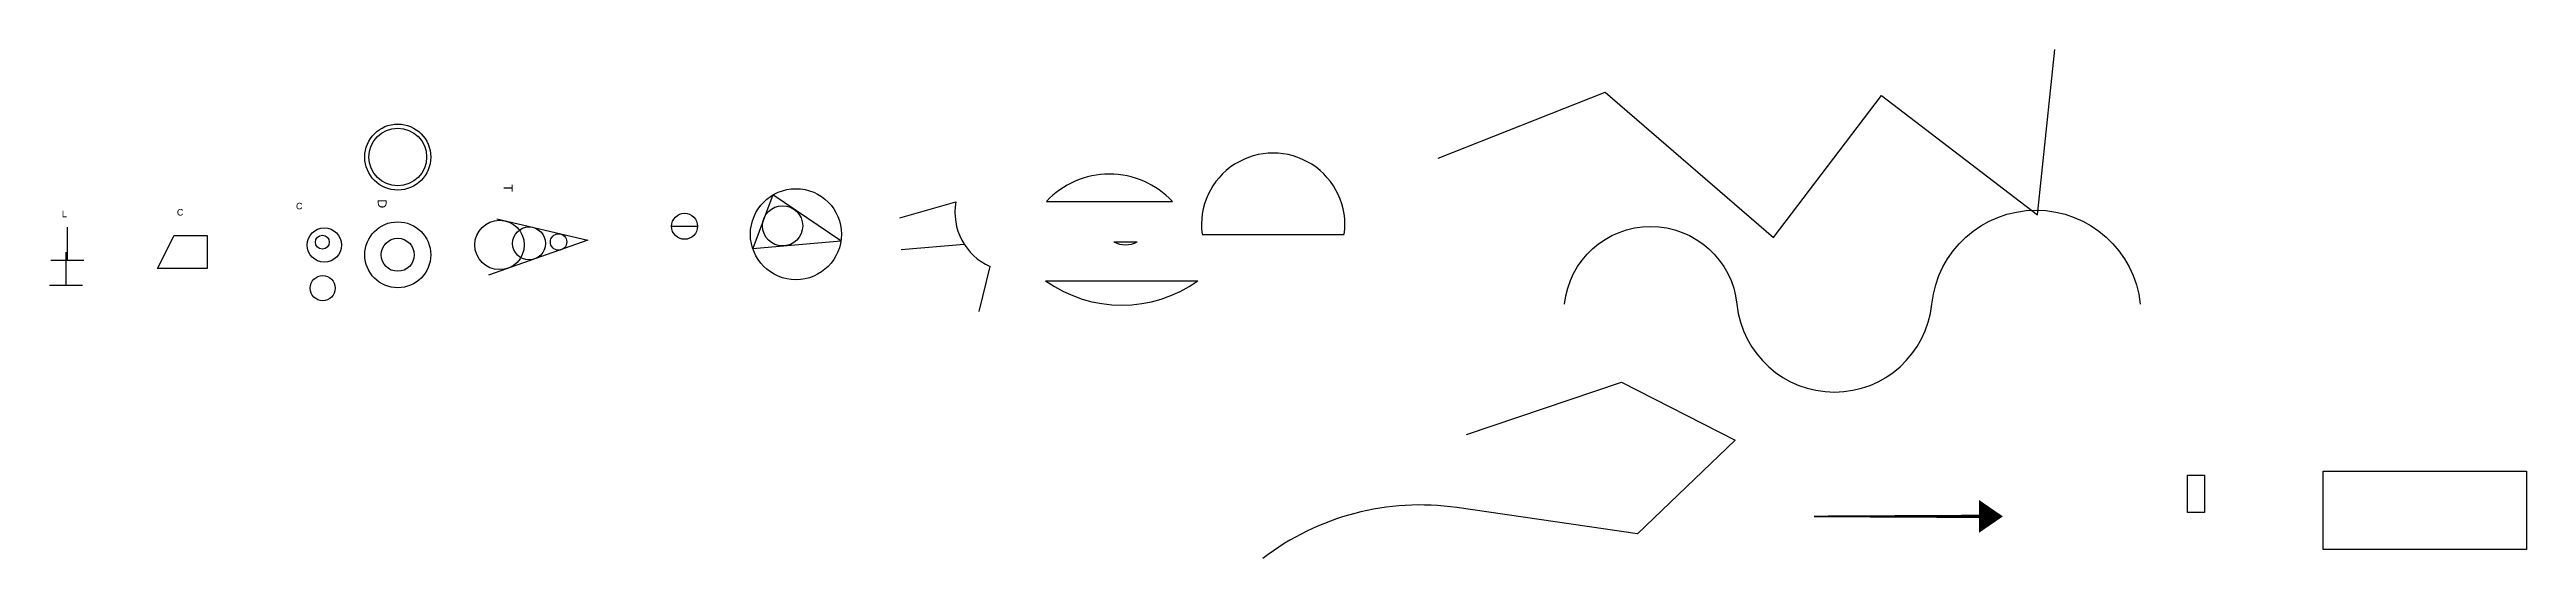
# Model space of a CAD drawing. Header units: millimetres. Extents: x 8053 to 9555, y 16159 to 16467.
import ezdxf

# ---------------------------------------------------------------- set-up
doc = ezdxf.new("R2010")
doc.units = ezdxf.units.MM
doc.styles.get("Standard").update_dxf_attribs({"font": 'arial.ttf'})

msp = doc.modelspace()

# ---------------------------------------------------------------- linework, layer by layer
for p, q in [((8491.8, 16379.2), (8479.7, 16346.7)), ((8533.2, 16351.3), (8491.8, 16379.2)), ((8568.9, 16365.4), (8602.9, 16375)), ((8657.8, 16375.2), (8734.1, 16375.2)), ((8064.2, 16339.6), (8064.2, 16359.6)), ((8118.9, 16334.6), (8128.9, 16354.6)), ((8128.9, 16354.6), (8148.9, 16354.6)), ((8148.9, 16354.6), (8148.9, 16334.6)), ((8324.5, 16364.7), (8379.8, 16351.7)), ((8430.6, 16360.2), (8446.3, 16360.2)), ((8752.1, 16355.3), (8838.3, 16355.3)), ((8054.2, 16339.6), (8074.2, 16339.6)), ((8063.4, 16324.5), (8063.4, 16344.5)), ((8379.8, 16351.7), (8319.5, 16330.6)), ((8479.7, 16346.7), (8533.2, 16351.3)), ((8569.6, 16346.1), (8607.8, 16349.4)), ((8698.6, 16350.7), (8712.7, 16350.7)), ((8053.4, 16324.5), (8073.4, 16324.5)), ((8148.9, 16334.6), (8118.9, 16334.6)), ((8616.9, 16308.5), (8623.6, 16335.8)), ((8657.2, 16327.1), (8749.5, 16327.1))]:
    msp.add_line(p, q)
msp.add_lwpolyline([(8895.2, 16401.5), (8996.4, 16441.5), (9098.6, 16353.5), (9164, 16439.6), (9258.6, 16367.2), (9269, 16467.4)])
for points, format in [([(8971.8, 16313, -0.901972), (9076.3, 16313, 0.901972), (9194.5, 16313, -0.901972), (9320.8, 16313, -0.960627)], "xyb"), ([(8912.4, 16233.9), (9006.4, 16265.7), (9075.3, 16230.5), (9016, 16173.7), (8906.6, 16189.6, 0.203032), (8789, 16158.8, 2.392109)], "xyb"), ([(9223, 16184.3, 20, 0, 0), (9237.6, 16184.3, 0, 0, 0)], "xyseb"), ([(9123, 16184.3, 1, 2, 0), (9223, 16184.3, 2, 2, 0)], "xyseb")]:
    msp.add_lwpolyline(points, format=format)
for points in [[(9359.8, 16186.6), (9349.4, 16186.6), (9349.4, 16209.3), (9359.8, 16209.3)], [(9431.7, 16211.7), (9555, 16211.7), (9555, 16164.3), (9431.7, 16164.3)]]:
    msp.add_lwpolyline(points, close=True)
for centre, radius in [((8264.5, 16402.2), 20), ((8264.5, 16402.2), 17.5), ((8505.9, 16355.4), 27.6), ((8438.4, 16360.2), 7.87), ((8497.8, 16360.5), 12.2), ((8220, 16348.8), 10.4), ((8218.8, 16350.6), 4.22), ((8264.5, 16342.9), 20), ((8264.5, 16342.9), 10), ((8326.2, 16348.9), 15), ((8344.1, 16349.8), 10), ((8362, 16350.7), 5), ((8219, 16322.7), 7.61)]:
    msp.add_circle(centre, radius)
for centre, radius, start, end in [((8795.2, 16361.1), 43.5, 352.4148, 187.5852), ((8695.9, 16339.8), 52.1, 42.8818, 137.1182), ((8638, 16368.5), 35.7, 169.432, 246.2481), ((8705.7, 16364), 15, 241.974, 298.026), ((8703.4, 16392), 79.6, 234.5779, 305.4221)]:
    msp.add_arc(centre, radius, start, end)

# ---------------------------------------------------------------- texts
for s, p in [('T', (8328.8, 16385.7)), ('D', (8252.4, 16376.6))]:
    msp.add_text(s, height=5.38, rotation=270).set_placement(p)
for s, p in [('L ', (8060.9, 16365.7)), ('C', (8130.6, 16366.7)), ('C', (8202.8, 16370.5))]:
    msp.add_text(s, height=3.94).set_placement(p)

doc.saveas('drawing.dxf')
